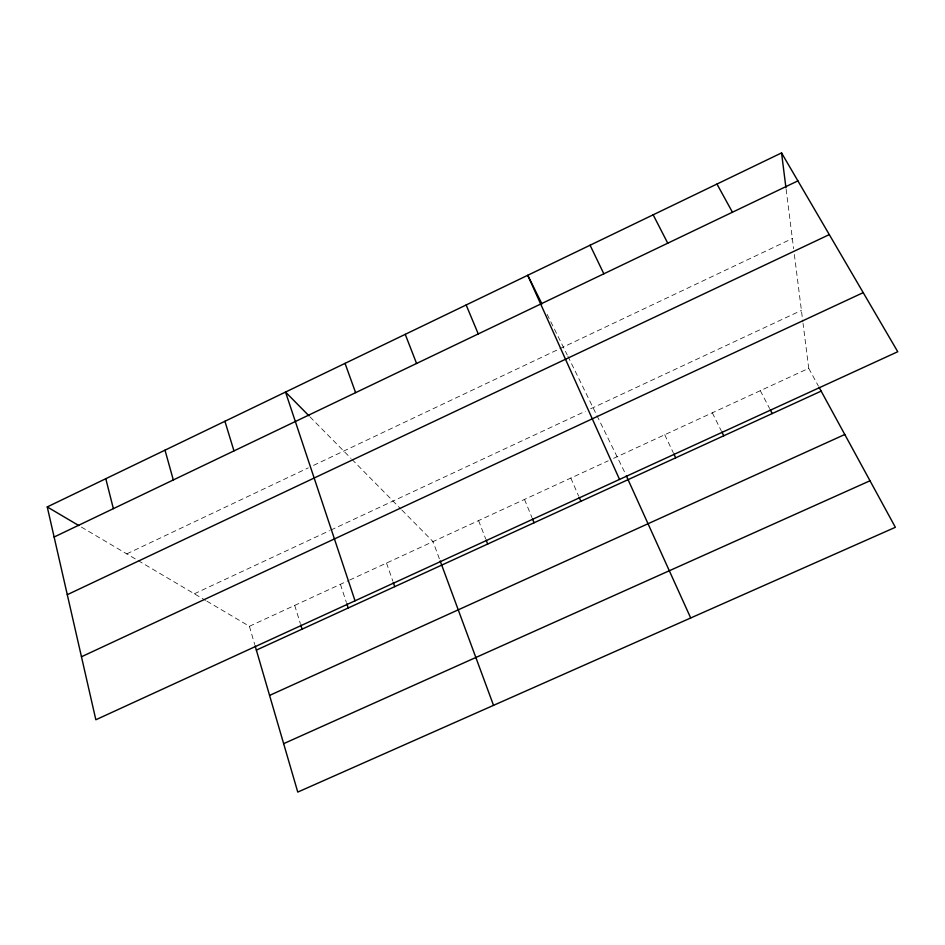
<?xml version="1.0" encoding="UTF-8"?>
<svg xmlns="http://www.w3.org/2000/svg" width="945" height="945" viewBox="0 0 945 945"><rect width="100%" height="100%" fill="white"/><g stroke="black" fill="none" stroke-linecap="round" stroke-linejoin="round"><path stroke-width="0.71" stroke-dasharray="4.72 3.54" d="M126.76 553.876L308.318 467.858M313.563 465.365L792.347 238.53M194.363 593.779L329.51 530.688M330.821 530.086L585.298 411.288M590.649 408.795L801.419 310.409M206.825 601.138L249.409 626.287L348.315 580.667M349.626 580.065L608.237 460.806M613.577 458.337L808.731 368.337L803.049 323.367M81.388 527.086L136.86 559.842M138.124 560.586L205.573 600.406M309.995 416.863L350.961 458.396M352.001 459.447L400.963 509.095M401.956 510.099L433.023 541.603L439.673 559.582M808.731 368.337L818.382 386.056M760.3 390.675L769.573 408.464M712.306 412.811L721.2 430.684M547.108 314.319L567.26 354.966M567.91 356.289L625.165 473.221M664.737 434.747L673.265 452.69M570.839 478.052L578.635 496.137M524.499 499.421L531.952 517.577M478.572 520.601L485.671 538.827M386.517 563.055L392.813 581.092M340.413 584.317L346.378 602.426M294.71 605.391L300.345 623.558M249.409 626.287L254.725 644.502M786.134 189.26L793.623 248.677M794.355 254.488L802.872 321.926"/><path stroke-width="1.42" d="M47.25 506.933L781.55 152.913L897.75 351.729L95.847 719.759L47.25 506.933L78.86 525.597M54.125 537.02L797.887 180.885M67.284 594.688L829.297 234.608M81.459 656.763L863.21 292.631M256.355 650.113L821.146 391.124M269.573 695.414L844.783 434.499M283.642 743.668L870.002 480.769M308.968 415.824L285.532 392.057L355.036 600.807M716.971 184.051L732.434 212.223M819.079 387.332L895.364 527.298L297.769 792.087L255.138 645.907M770.234 409.74L772.23 413.556M653.149 214.81L667.749 243.196M721.838 431.959L723.752 435.787M541.946 303.9L527.747 275.278L619.53 479.422M590.082 245.227L603.843 273.802M673.868 453.978L675.699 457.817M626.322 475.796L690.701 617.983M579.202 497.424L580.868 501.299M466.145 304.975L478.264 333.928M532.484 518.876L534.079 522.762M486.167 540.127L487.691 544.036M405.24 334.341L416.58 363.471M440.181 560.964L493.526 705.348M345.043 363.364L355.603 392.659M393.297 582.486L394.75 586.644M346.839 603.808L348.209 607.989M300.782 624.952L302.081 629.146M224.922 421.281L233.97 450.907M165.009 450.163L173.313 479.954M105.793 478.713L113.365 508.658M781.55 152.913L785.945 187.807"/></g></svg>
